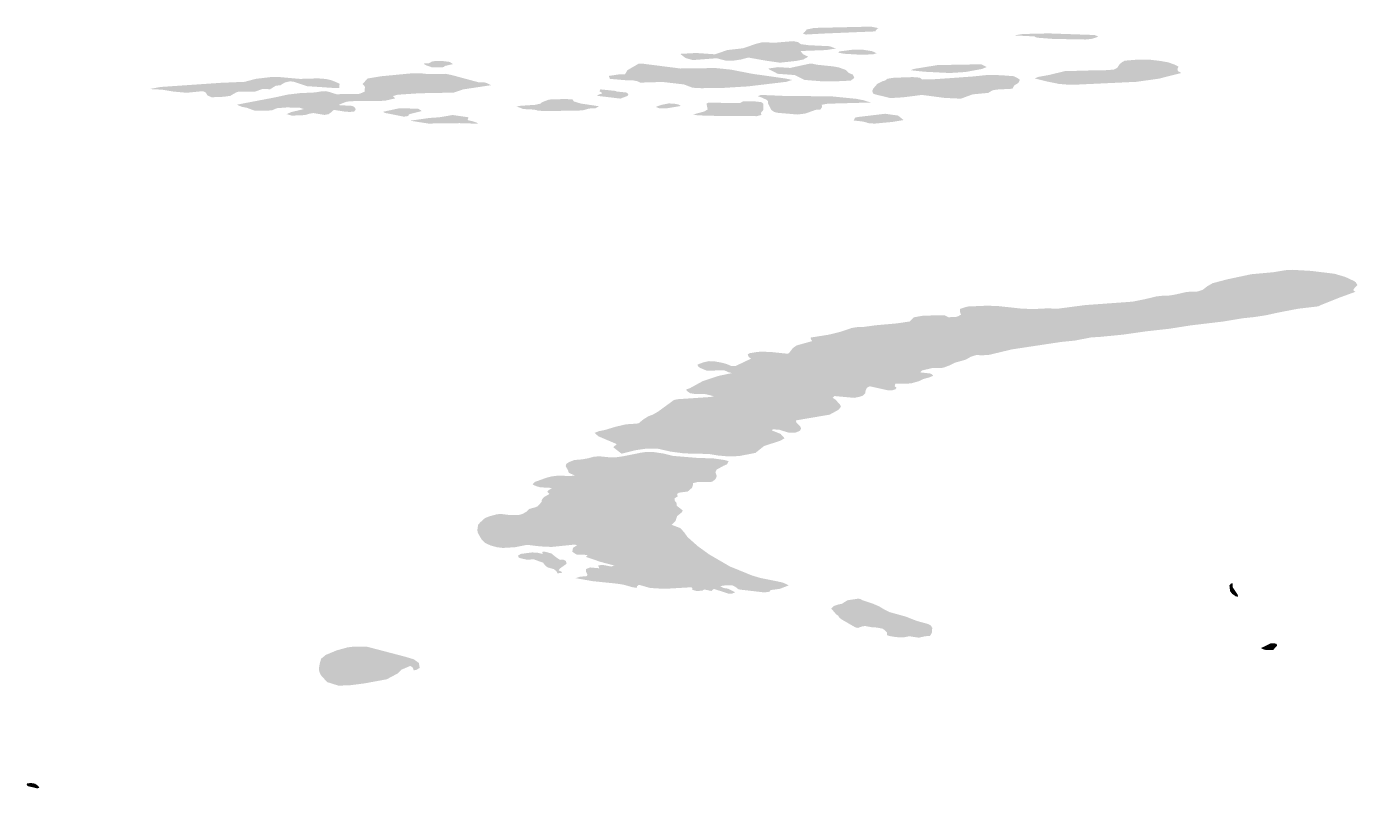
# Model space of a CAD drawing. Header units: inches. Extents: x -180 to 180, y -58 to 84.
# Drawn here: x 42.46 to 68.94, y 66.69 to 81.85 of the extents above; entities that cross this region are included whole.
import ezdxf

# ---------------------------------------------------------------- set-up
doc = ezdxf.new("R2010")
doc.units = ezdxf.units.IN
doc.header["$MEASUREMENT"] = 0

msp = doc.modelspace()

# ---------------------------------------------------------------- hatches: boundary and pattern name
for points in [[(58.295, 81.715), (57.965, 81.696), (57.921, 81.71), (57.909, 81.722), (57.945, 81.748), (57.985, 81.797), (58.135, 81.828), (59.262, 81.854), (59.408, 81.825), (59.357, 81.781), (59.356, 81.759), (58.295, 81.715)], [(57.81, 81.546), (57.863, 81.506), (58.017, 81.484), (58.436, 81.464), (58.564, 81.418), (58.372, 81.387), (57.859, 81.368), (57.912, 81.303), (58.015, 81.255), (57.913, 81.198), (57.77, 81.17), (57.451, 81.136), (57.159, 81.178), (56.822, 81.238), (56.669, 81.198), (56.513, 81.175), (56.364, 81.179), (56.192, 81.224), (55.717, 81.188), (55.573, 81.228), (55.466, 81.311), (55.782, 81.329), (56.157, 81.303), (56.405, 81.387), (56.719, 81.423), (56.973, 81.511), (57.092, 81.541), (57.365, 81.535), (57.456, 81.543), (57.717, 81.565), (57.81, 81.546)], [(63.651, 81.609), (63.529, 81.597), (62.885, 81.609), (62.573, 81.633), (62.531, 81.647), (62.515, 81.659), (62.106, 81.679), (62.284, 81.707), (62.795, 81.719), (63.71, 81.687), (63.767, 81.664), (63.782, 81.65), (63.651, 81.609)], [(59.313, 81.305), (59.097, 81.292), (58.719, 81.314), (58.61, 81.337), (58.634, 81.36), (58.881, 81.392), (59.075, 81.398), (59.281, 81.366), (59.375, 81.325), (59.313, 81.305)], [(50.754, 81.047), (50.616, 81.041), (50.518, 81.046), (50.412, 81.084), (50.377, 81.103), (50.368, 81.123), (50.465, 81.126), (50.506, 81.144), (50.522, 81.158), (50.592, 81.169), (50.716, 81.171), (50.879, 81.151), (50.946, 81.108), (50.789, 81.072), (50.754, 81.047)], [(54.719, 81.116), (55.471, 81.02), (56.17, 81.029), (56.472, 80.998), (56.91, 80.913), (57.568, 80.82), (57.694, 80.792), (57.58, 80.755), (56.815, 80.664), (56.316, 80.633), (55.883, 80.628), (55.713, 80.637), (55.541, 80.703), (55.117, 80.752), (54.668, 80.739), (54.623, 80.765), (54.533, 80.783), (54.376, 80.787), (54.067, 80.814), (54.045, 80.872), (54.241, 80.902), (54.367, 80.904), (54.417, 80.987), (54.634, 81.113), (54.719, 81.116)], [(58.622, 81.042), (58.762, 80.991), (58.815, 80.934), (58.903, 80.898), (58.931, 80.832), (58.86, 80.779), (58.642, 80.768), (58.286, 80.765), (57.938, 80.793), (57.75, 80.889), (57.405, 80.915), (57.211, 81.017), (57.41, 81.047), (57.656, 81.032), (58.05, 81.118), (58.102, 81.114), (58.19, 81.095), (58.508, 81.062), (58.622, 81.042)], [(61.141, 80.95), (60.827, 80.93), (60.321, 80.956), (60.058, 80.985), (60.078, 80.999), (60.148, 81.017), (60.587, 81.088), (61.457, 81.104), (61.567, 81.05), (61.472, 81.011), (61.141, 80.95)], [(63.374, 80.7), (63.188, 80.698), (63.002, 80.713), (62.76, 80.763), (62.52, 80.822), (62.593, 80.853), (62.819, 80.894), (63.116, 80.967), (63.615, 80.981), (63.856, 80.981), (64.096, 80.998), (64.166, 81.036), (64.21, 81.106), (64.256, 81.144), (64.31, 81.175), (64.575, 81.198), (64.802, 81.197), (65.028, 81.169), (65.172, 81.144), (65.31, 81.096), (65.382, 81.057), (65.36, 81.008), (65.372, 80.968), (65.437, 80.931), (64.997, 80.819), (64.548, 80.755), (63.374, 80.7)], [(47.442, 80.854), (47.9, 80.813), (48.243, 80.823), (48.345, 80.819), (48.446, 80.806), (48.547, 80.779), (48.687, 80.718), (48.684, 80.633), (48.625, 80.629), (48.044, 80.668), (47.777, 80.756), (47.705, 80.765), (47.6, 80.742), (47.512, 80.688), (47.414, 80.675), (47.304, 80.606), (47.198, 80.615), (47.145, 80.609), (47.011, 80.562), (46.678, 80.561), (46.624, 80.541), (46.514, 80.476), (46.378, 80.457), (46.141, 80.447), (46.06, 80.484), (46.024, 80.541), (45.969, 80.569), (45.641, 80.537), (45.389, 80.56), (45.149, 80.599), (44.905, 80.611), (45.125, 80.652), (46.327, 80.735), (46.799, 80.755), (47.021, 80.814), (47.352, 80.853), (47.442, 80.854)], [(50.278, 80.927), (50.431, 80.911), (50.801, 80.914), (50.918, 80.89), (51.455, 80.745), (51.591, 80.741), (51.704, 80.688), (51.146, 80.604), (50.961, 80.54), (50.28, 80.527), (49.846, 80.498), (49.75, 80.472), (49.794, 80.425), (49.586, 80.377), (48.896, 80.369), (48.811, 80.354), (48.677, 80.3), (48.689, 80.29), (48.922, 80.277), (48.96, 80.266), (48.991, 80.242), (49.011, 80.207), (48.978, 80.163), (48.892, 80.155), (48.797, 80.161), (48.582, 80.195), (48.555, 80.183), (48.533, 80.158), (48.467, 80.11), (48.386, 80.096), (48.167, 80.133), (48.096, 80.122), (48.026, 80.099), (47.94, 80.089), (47.737, 80.082), (47.632, 80.112), (47.723, 80.151), (47.978, 80.213), (47.893, 80.239), (47.642, 80.245), (47.444, 80.23), (47.343, 80.189), (47.249, 80.18), (46.991, 80.183), (46.846, 80.237), (46.738, 80.258), (46.644, 80.3), (47.403, 80.445), (47.656, 80.501), (47.896, 80.529), (48.208, 80.544), (48.306, 80.562), (48.403, 80.569), (48.465, 80.558), (48.625, 80.508), (49.088, 80.516), (49.185, 80.559), (49.193, 80.656), (49.147, 80.712), (49.244, 80.821), (49.508, 80.865), (50.124, 80.924), (50.278, 80.927)], [(62.168, 80.835), (62.228, 80.794), (62.192, 80.73), (62.115, 80.684), (62.076, 80.617), (61.769, 80.601), (61.681, 80.586), (61.597, 80.535), (61.285, 80.505), (61.051, 80.419), (60.722, 80.435), (60.278, 80.494), (59.9, 80.446), (59.65, 80.431), (59.346, 80.505), (59.304, 80.522), (59.288, 80.573), (59.306, 80.618), (59.387, 80.713), (59.495, 80.767), (59.549, 80.784), (59.592, 80.817), (59.716, 80.836), (60.095, 80.849), (60.235, 80.838), (60.278, 80.801), (60.482, 80.804), (60.82, 80.827), (61.313, 80.863), (61.597, 80.893), (61.851, 80.886), (62.103, 80.867), (62.168, 80.835)], [(54.415, 80.473), (54.276, 80.421), (53.812, 80.476), (53.85, 80.504), (53.9, 80.515), (53.902, 80.542), (53.859, 80.563), (53.877, 80.605), (54.177, 80.574), (54.205, 80.562), (54.407, 80.54), (54.437, 80.499), (54.415, 80.473)], [(53.521, 80.185), (52.856, 80.173), (52.636, 80.179), (52.607, 80.191), (52.55, 80.202), (52.344, 80.213), (52.213, 80.264), (52.27, 80.276), (52.577, 80.297), (52.681, 80.319), (52.716, 80.348), (52.854, 80.402), (53.186, 80.413), (53.329, 80.402), (53.346, 80.366), (53.486, 80.323), (53.852, 80.268), (53.778, 80.228), (53.653, 80.223), (53.521, 80.185)], [(55.48, 80.274), (55.195, 80.227), (55.048, 80.228), (54.98, 80.256), (55.092, 80.296), (55.24, 80.325), (55.353, 80.318), (55.435, 80.302), (55.48, 80.274)], [(57.079, 80.351), (57.123, 80.317), (57.119, 80.194), (57.073, 80.139), (57.08, 80.095), (56.987, 80.071), (56.201, 80.076), (55.812, 80.087), (55.724, 80.105), (55.942, 80.163), (56.012, 80.204), (55.99, 80.32), (56.024, 80.341), (56.655, 80.33), (56.707, 80.363), (56.945, 80.366), (57.079, 80.351)], [(57.956, 80.123), (57.8, 80.104), (57.392, 80.139), (57.332, 80.158), (57.281, 80.194), (57.214, 80.328), (57.212, 80.368), (57.186, 80.396), (57.083, 80.445), (57.011, 80.468), (57.075, 80.494), (57.522, 80.475), (58.48, 80.465), (58.972, 80.416), (59.116, 80.388), (59.255, 80.343), (58.398, 80.319), (58.284, 80.298), (58.286, 80.248), (58.255, 80.202), (58.163, 80.197), (57.956, 80.123)], [(50.052, 80.074), (49.971, 80.061), (49.588, 80.136), (49.556, 80.159), (49.884, 80.23), (50.251, 80.219), (50.31, 80.186), (50.319, 80.172), (50.072, 80.109), (50.052, 80.074)], [(51.409, 79.944), (51.435, 79.932), (51.431, 79.921), (51.076, 79.932), (50.454, 79.924), (50.091, 79.981), (50.473, 80.035), (50.676, 80.049), (50.936, 80.094), (51.254, 80.049), (51.238, 80.01), (51.243, 79.991), (51.327, 79.972), (51.409, 79.944)], [(59.689, 79.956), (59.331, 79.923), (59.203, 79.933), (59.169, 79.948), (59.1, 79.964), (58.919, 79.985), (58.946, 80.042), (59.001, 80.054), (59.545, 80.119), (59.802, 80.083), (59.911, 79.994), (59.689, 79.956)], [(67.765, 76.238), (67.365, 76.161), (67.127, 76.108), (66.893, 76.072), (66.657, 76.047), (66.282, 75.984), (65.619, 75.905), (65.202, 75.839), (64.745, 75.788), (64.263, 75.72), (63.779, 75.673), (63.659, 75.669), (63.317, 75.603), (63.046, 75.576), (62.066, 75.428), (61.616, 75.32), (61.487, 75.311), (61.356, 75.315), (61.249, 75.281), (61.147, 75.223), (60.936, 75.164), (60.829, 75.111), (60.719, 75.069), (60.655, 75.055), (60.534, 75.059), (60.476, 75.055), (60.277, 75.008), (60.241, 74.971), (60.455, 74.946), (60.501, 74.905), (60.439, 74.875), (60.301, 74.837), (60.222, 74.797), (60.08, 74.756), (59.982, 74.745), (59.747, 74.746), (59.735, 74.695), (59.771, 74.664), (59.753, 74.637), (59.674, 74.61), (59.596, 74.614), (59.24, 74.693), (59.182, 74.666), (59.157, 74.611), (59.146, 74.552), (59.101, 74.508), (59.04, 74.486), (58.928, 74.463), (58.535, 74.499), (58.502, 74.464), (58.562, 74.422), (58.646, 74.328), (58.665, 74.289), (58.618, 74.227), (58.441, 74.129), (57.767, 74.014), (57.778, 73.974), (57.853, 73.898), (57.872, 73.85), (57.845, 73.805), (57.756, 73.769), (57.657, 73.768), (57.604, 73.775), (57.449, 73.826), (57.313, 73.838), (57.291, 73.815), (57.464, 73.746), (57.543, 73.658), (57.46, 73.61), (57.134, 73.504), (56.964, 73.367), (56.634, 73.304), (56.43, 73.297), (56.228, 73.314), (56.035, 73.346), (55.549, 73.357), (55.28, 73.392), (55.007, 73.454), (54.769, 73.449), (54.566, 73.419), (54.3, 73.351), (54.132, 73.481), (54.205, 73.542), (53.839, 73.697), (53.763, 73.766), (53.851, 73.801), (53.963, 73.822), (54.174, 73.886), (54.386, 73.936), (54.606, 73.951), (54.643, 73.96), (54.733, 74.034), (54.831, 74.096), (54.92, 74.129), (55.023, 74.187), (55.341, 74.42), (55.416, 74.436), (56.078, 74.481), (56.137, 74.496), (55.947, 74.542), (55.752, 74.541), (55.662, 74.556), (55.61, 74.591), (55.582, 74.628), (55.66, 74.656), (55.914, 74.796), (56.218, 74.898), (56.499, 74.957), (56.429, 74.973), (56.34, 75.013), (55.998, 75.003), (55.863, 75.059), (55.821, 75.091), (55.81, 75.125), (55.921, 75.168), (56.036, 75.194), (56.162, 75.187), (56.289, 75.164), (56.389, 75.138), (56.485, 75.096), (56.57, 75.098), (56.876, 75.244), (56.829, 75.278), (56.809, 75.328), (56.844, 75.351), (56.989, 75.375), (57.088, 75.384), (57.302, 75.373), (57.607, 75.341), (57.632, 75.356), (57.708, 75.454), (57.783, 75.507), (58.094, 75.593), (58.073, 75.619), (58.058, 75.663), (58.418, 75.72), (58.653, 75.777), (58.881, 75.855), (58.995, 75.872), (59.11, 75.874), (59.347, 75.907), (59.782, 75.946), (60.036, 75.984), (60.118, 76.067), (60.279, 76.096), (60.606, 76.109), (60.731, 76.104), (60.801, 76.069), (60.942, 76.071), (60.998, 76.089), (61.054, 76.12), (61.037, 76.169), (61.034, 76.233), (61.157, 76.274), (61.202, 76.282), (61.569, 76.298), (61.787, 76.291), (62.237, 76.242), (62.471, 76.23), (62.782, 76.245), (62.971, 76.237), (63.526, 76.31), (64.463, 76.378), (64.708, 76.426), (64.95, 76.484), (65.073, 76.497), (65.197, 76.5), (65.31, 76.518), (65.528, 76.568), (65.637, 76.579), (65.755, 76.579), (65.863, 76.613), (65.959, 76.688), (66.063, 76.746), (66.345, 76.821), (66.829, 76.924), (67.264, 76.964), (67.535, 77.008), (67.652, 77.012), (68.017, 76.991), (68.486, 76.934), (68.699, 76.871), (68.873, 76.79), (68.912, 76.761), (68.942, 76.708), (68.891, 76.66), (68.858, 76.61), (68.9, 76.573), (68.559, 76.449), (68.222, 76.313), (68.165, 76.285), (67.765, 76.238)], [(55.32, 73.308), (55.787, 73.269), (56.138, 73.256), (56.35, 73.226), (56.43, 73.201), (56.397, 73.139), (56.335, 73.114), (56.189, 73.033), (56.167, 72.983), (56.193, 72.905), (56.171, 72.848), (56.122, 72.807), (56.084, 72.789), (55.82, 72.79), (55.723, 72.766), (55.718, 72.722), (55.701, 72.672), (55.616, 72.599), (55.441, 72.575), (55.403, 72.549), (55.417, 72.501), (55.356, 72.465), (55.36, 72.409), (55.39, 72.378), (55.399, 72.314), (55.518, 72.221), (55.495, 72.182), (55.403, 72.107), (55.375, 72.015), (55.298, 71.935), (55.471, 71.869), (55.547, 71.783), (55.614, 71.69), (55.819, 71.508), (56.043, 71.346), (56.454, 71.107), (56.895, 70.927), (57.066, 70.876), (57.484, 70.792), (57.556, 70.766), (57.625, 70.729), (57.447, 70.661), (57.264, 70.636), (57.247, 70.605), (57.146, 70.589), (56.649, 70.647), (56.622, 70.655), (56.569, 70.697), (56.51, 70.729), (56.386, 70.734), (56.26, 70.715), (56.335, 70.677), (56.417, 70.665), (56.561, 70.594), (56.5, 70.566), (56.435, 70.563), (56.142, 70.658), (56.115, 70.646), (56.087, 70.618), (55.942, 70.649), (55.907, 70.626), (55.797, 70.616), (55.707, 70.642), (55.706, 70.675), (55.687, 70.692), (55.237, 70.666), (55.052, 70.667), (54.867, 70.678), (54.645, 70.742), (54.608, 70.713), (54.601, 70.68), (54.517, 70.693), (54.333, 70.745), (54.199, 70.765), (53.722, 70.814), (53.384, 70.874), (53.468, 70.901), (53.614, 70.915), (53.616, 70.951), (53.593, 71.001), (53.588, 71.052), (53.671, 71.087), (53.857, 71.07), (53.834, 71.127), (53.922, 71.138), (54.094, 71.105), (54.156, 71.125), (53.886, 71.196), (53.591, 71.297), (53.622, 71.333), (53.515, 71.343), (53.41, 71.34), (53.319, 71.399), (53.333, 71.477), (53.412, 71.53), (53.364, 71.542), (52.909, 71.495), (52.679, 71.506), (52.419, 71.537), (52.18, 71.49), (51.938, 71.475), (51.813, 71.491), (51.692, 71.525), (51.59, 71.571), (51.511, 71.648), (51.439, 71.777), (51.429, 71.826), (51.444, 71.934), (51.482, 71.98), (51.583, 72.071), (51.653, 72.099), (51.805, 72.142), (51.885, 72.153), (52.069, 72.131), (52.252, 72.13), (52.332, 72.154), (52.407, 72.197), (52.462, 72.252), (52.586, 72.284), (52.622, 72.301), (52.662, 72.337), (52.706, 72.391), (52.714, 72.437), (52.749, 72.483), (52.864, 72.55), (52.823, 72.591), (52.839, 72.619), (52.917, 72.669), (52.683, 72.682), (52.605, 72.704), (52.529, 72.737), (52.551, 72.769), (52.579, 72.791), (52.812, 72.875), (52.913, 72.9), (53.024, 72.914), (53.135, 72.913), (53.254, 72.904), (53.37, 72.917), (53.247, 72.973), (53.237, 73.011), (53.189, 73.104), (53.198, 73.148), (53.251, 73.183), (53.358, 73.225), (53.512, 73.238), (53.634, 73.26), (53.753, 73.293), (53.866, 73.299), (54.091, 73.276), (54.202, 73.281), (54.328, 73.299), (54.676, 73.37), (54.804, 73.388), (54.941, 73.383), (55.121, 73.357), (55.32, 73.308)], [(52.903, 71.365), (52.994, 71.291), (53.074, 71.238), (53.141, 71.242), (53.193, 71.215), (53.205, 71.16), (53.071, 71.065), (53.048, 71.031), (53.106, 70.999), (53.121, 70.982), (53.023, 70.969), (53.004, 71.012), (52.95, 71.054), (52.835, 71.086), (52.789, 71.115), (52.738, 71.181), (52.547, 71.25), (52.425, 71.239), (52.289, 71.27), (52.25, 71.285), (52.24, 71.325), (52.297, 71.357), (52.513, 71.385), (52.617, 71.383), (52.73, 71.355), (52.72, 71.39), (52.732, 71.404), (52.777, 71.4), (52.903, 71.365)], [(66.561, 70.542), (66.569, 70.501), (66.516, 70.515), (66.449, 70.561), (66.408, 70.616), (66.395, 70.727), (66.418, 70.757), (66.44, 70.773), (66.463, 70.769), (66.458, 70.699), (66.561, 70.542)], [(60.45, 69.935), (60.481, 69.885), (60.477, 69.794), (60.44, 69.726), (60.327, 69.715), (60.216, 69.688), (60.026, 69.717), (59.92, 69.697), (59.813, 69.696), (59.725, 69.706), (59.637, 69.721), (59.578, 69.739), (59.581, 69.791), (59.503, 69.866), (59.382, 69.89), (59.268, 69.898), (59.144, 69.922), (59.083, 69.911), (59.004, 69.883), (58.953, 69.893), (58.68, 70.051), (58.634, 70.088), (58.606, 70.129), (58.568, 70.156), (58.473, 70.267), (58.52, 70.318), (58.615, 70.351), (58.678, 70.36), (58.794, 70.433), (59.005, 70.465), (59.048, 70.46), (59.088, 70.437), (59.31, 70.362), (59.426, 70.311), (59.529, 70.249), (59.636, 70.197), (59.956, 70.108), (60.172, 70.023), (60.393, 69.962), (60.45, 69.935)], [(50.265, 69.186), (50.283, 69.089), (50.221, 69.049), (50.164, 69.038), (50.141, 69.098), (50.094, 69.126), (49.921, 69.053), (49.84, 68.974), (49.626, 68.86), (49.18, 68.778), (48.91, 68.743), (48.667, 68.733), (48.439, 68.805), (48.316, 68.942), (48.294, 68.984), (48.279, 69.04), (48.28, 69.097), (48.296, 69.184), (48.32, 69.269), (48.414, 69.346), (48.631, 69.436), (48.845, 69.495), (48.953, 69.509), (49.225, 69.511), (49.996, 69.309), (50.167, 69.257), (50.265, 69.186)], [(67.345, 69.53), (67.264, 69.443), (67.098, 69.447), (67.047, 69.467), (67.026, 69.483), (67.216, 69.575), (67.329, 69.572), (67.345, 69.53)], [(42.714, 66.702), (42.676, 66.688), (42.477, 66.735), (42.46, 66.77), (42.469, 66.786), (42.547, 66.796), (42.631, 66.782), (42.691, 66.735), (42.714, 66.702)]]:
    msp.add_hatch(color=256).paths.add_polyline_path(points, flags=0)

doc.saveas('drawing.dxf')
